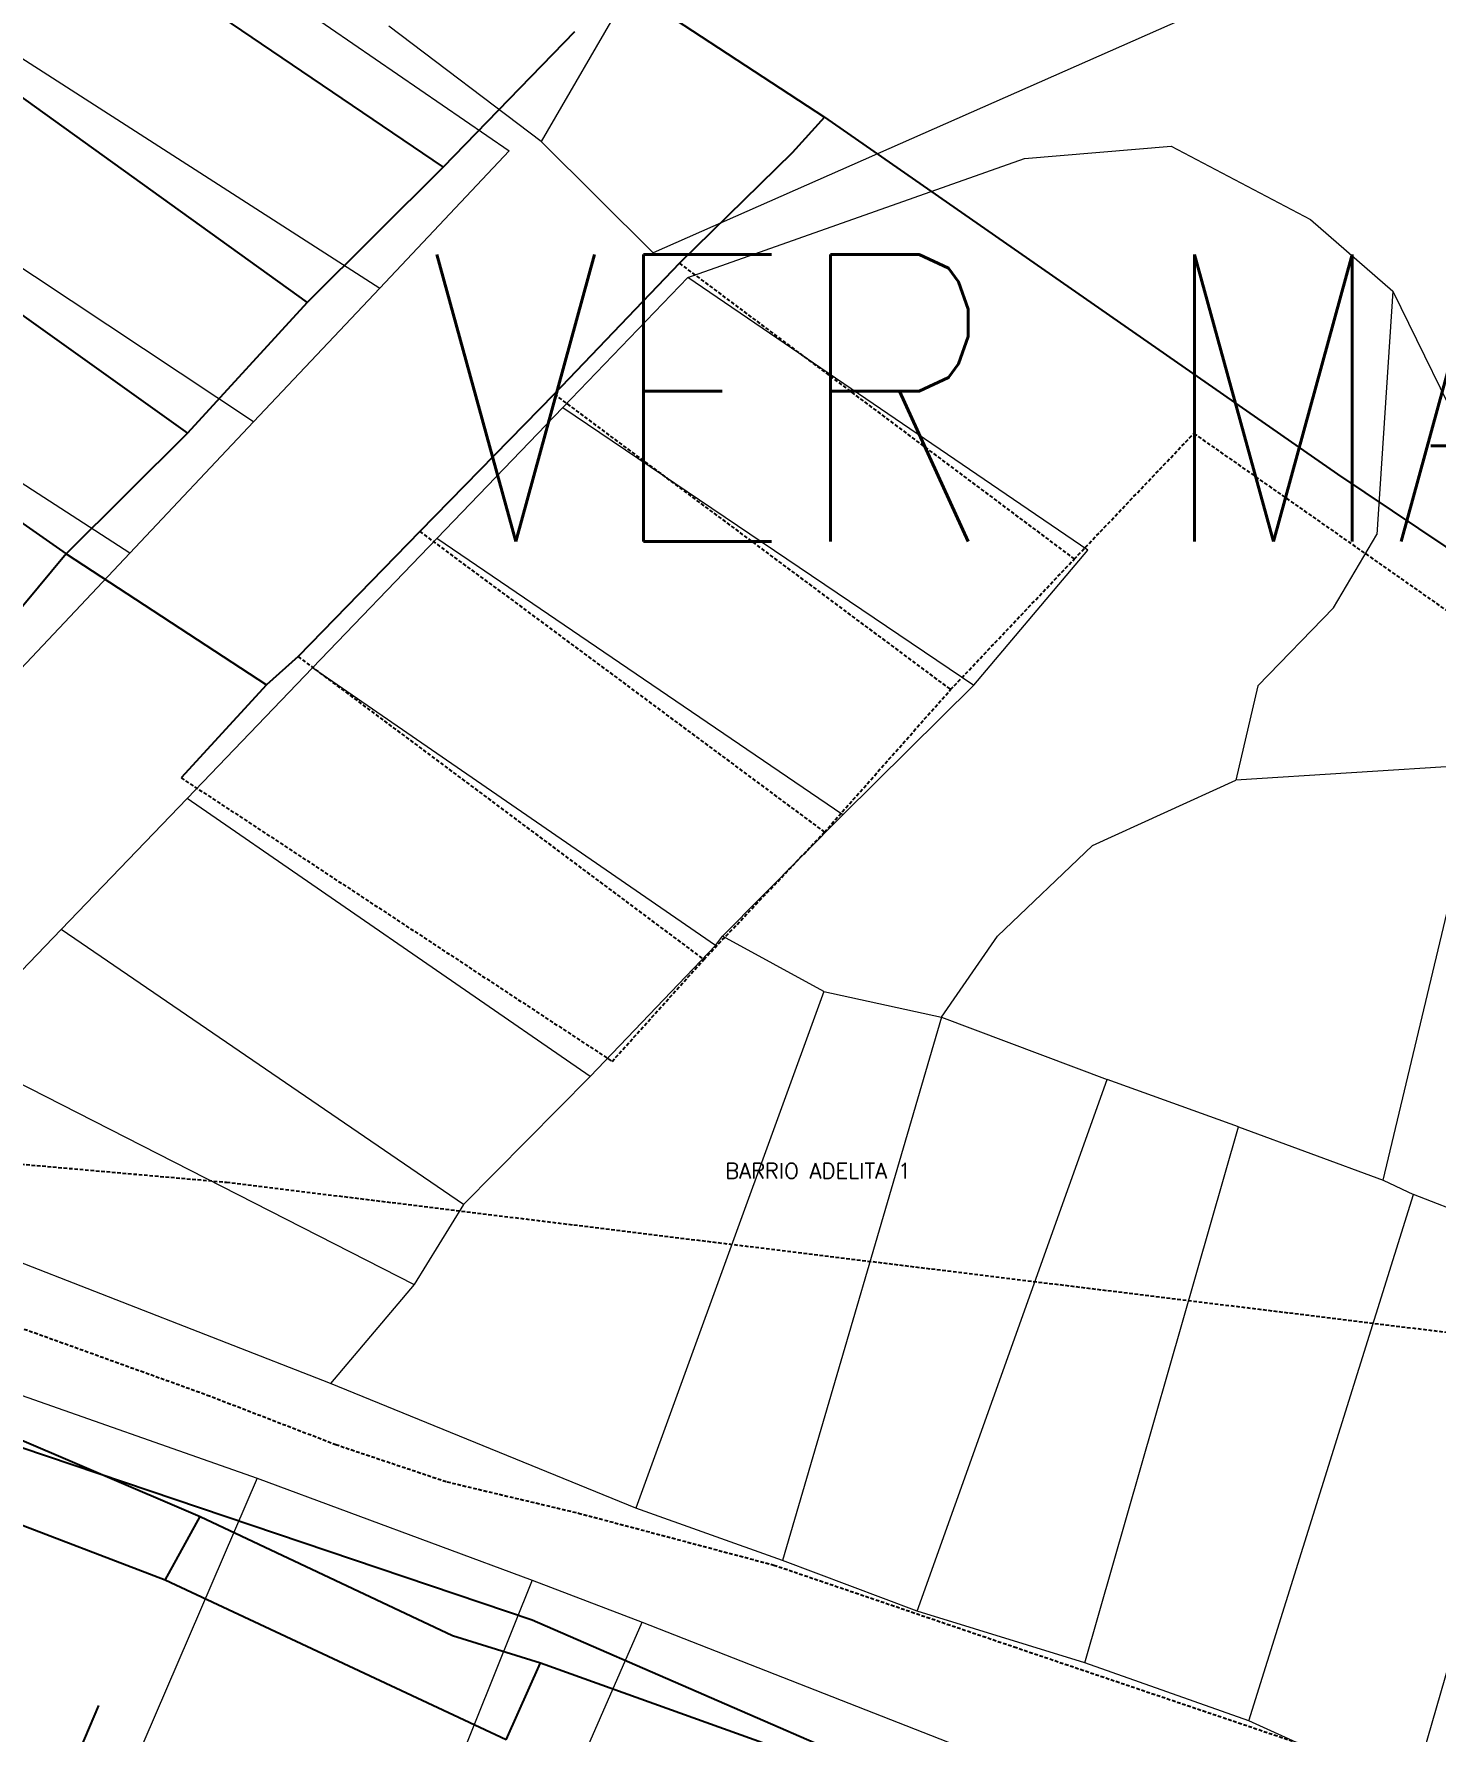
# Model space of a CAD drawing. Header units: millimetres. Extents: x 612074 to 614541, y 1316471 to 1317841.
# Drawn here: x 613523.8 to 613621.5, y 1317359.1 to 1317477.4 of the extents above; entities that cross this region are included whole.
import ezdxf
from ezdxf.enums import TextEntityAlignment as Align

# ---------------------------------------------------------------- set-up
doc = ezdxf.new("R2010")
doc.units = ezdxf.units.MM
doc.linetypes.add('HIDDEN', pattern=[0.375, 0.25, -0.125])
doc.layers.add('CAPA ROJA', color=1, linetype='Continuous')
doc.styles.add('MtXpl_Txt', font='txt_____.ttf')
doc.styles.add('ROMANS', font='ROMANS', dxfattribs={"height": 0.2})

msp = doc.modelspace()

# ---------------------------------------------------------------- linework, layer by layer
at = {"layer": 'CAPA ROJA', "color": 1, "linetype": 'Continuous'}
for p, q in [((613536.74, 1317499.17), (613578.94, 1317471.58)), ((613524.71, 1317486.84), (613552.36, 1317468.08)), ((613516.54, 1317477.58), (613542.89, 1317458.65)), ((613561.52, 1317477.52), (613552.36, 1317468.08)), ((613578.94, 1317471.58), (613576.69, 1317469.08)), ((613578.94, 1317471.58), (613614.68, 1317446.69)), ((613507.88, 1317468.56), (613534.55, 1317449.55)), ((613552.36, 1317468.08), (613542.89, 1317458.65)), ((613576.69, 1317469.08), (613568.82, 1317461.39)), ((613568.82, 1317461.39), (613560.1, 1317452.26)), ((613499.52, 1317459.7), (613526.1, 1317441.13)), ((613542.89, 1317458.65), (613534.55, 1317449.55)), ((613560.1, 1317452.26), (613550.73, 1317442.7)), ((613534.55, 1317449.55), (613526.1, 1317441.13)), ((613614.68, 1317446.69), (613625.04, 1317439.73)), ((613550.73, 1317442.7), (613542.25, 1317433.98)), ((613526.1, 1317441.13), (613518.08, 1317431.53)), ((613526.1, 1317441.13), (613540.06, 1317432.01)), ((613542.25, 1317433.98), (613540.06, 1317432.01)), ((613540.06, 1317432.01), (613534.1, 1317425.53)), ((613498.89, 1317387), (613558.57, 1317366.84)), ((613507.54, 1317385.97), (613535.42, 1317374.06)), ((613532.99, 1317369.61), (613506.76, 1317379.65)), ((613532.99, 1317369.61), (613535.42, 1317374.06)), ((613535.42, 1317374.06), (613553, 1317365.75)), ((613556.75, 1317358.5), (613532.99, 1317369.61)), ((613558.57, 1317366.84), (613596.15, 1317350.53)), ((613553, 1317365.75), (613559.15, 1317363.86)), ((613556.75, 1317358.5), (613559.15, 1317363.86)), ((613559.15, 1317363.86), (613589.89, 1317352.83))]:
    msp.add_line(p, q, dxfattribs=at)
at = {"layer": 'CAPA ROJA', "color": 1, "linetype": 'Continuous', "lineweight": 13}
for p, q in [((613533.86, 1317485.11), (613556.97, 1317469.22)), ((613566.64, 1317482.73), (613559.18, 1317469.88)), ((613518.79, 1317478.37), (613547.95, 1317459.66)), ((613559.18, 1317469.88), (613548.57, 1317477.91)), ((613603.79, 1317478.35), (613567, 1317462.12)), ((613539.15, 1317450.33), (613510.29, 1317469.44)), ((613556.97, 1317469.22), (613547.95, 1317459.66)), ((613567, 1317462.12), (613559.18, 1317469.88)), ((613592.86, 1317468.7), (613603.09, 1317469.56)), ((613603.09, 1317469.56), (613612.8, 1317464.44)), ((613569.4, 1317460.39), (613592.86, 1317468.7)), ((613612.8, 1317464.44), (613618.54, 1317459.45)), ((613530.52, 1317441.18), (613500.92, 1317460.35)), ((613560.71, 1317451.35), (613569.4, 1317460.39)), ((613597.29, 1317441.39), (613569.4, 1317460.39)), ((613547.95, 1317459.66), (613539.15, 1317450.33)), ((613618.54, 1317459.45), (613617.42, 1317442.49)), ((613618.54, 1317459.45), (613628.77, 1317438.49)), ((613539.15, 1317450.33), (613530.52, 1317441.18)), ((613551.93, 1317442.22), (613560.71, 1317451.35)), ((613560.71, 1317451.35), (613589.33, 1317431.99)), ((613543.26, 1317433.2), (613551.93, 1317442.22)), ((613580.2, 1317422.95), (613551.93, 1317442.22)), ((613614.4, 1317437.38), (613617.42, 1317442.49)), ((613530.52, 1317441.18), (613521.78, 1317431.92)), ((613589.33, 1317431.99), (613597.29, 1317441.39)), ((613609.13, 1317431.94), (613614.4, 1317437.38)), ((613534.52, 1317424.1), (613543.26, 1317433.2)), ((613571.34, 1317413.84), (613543.26, 1317433.2)), ((613580.2, 1317422.95), (613589.33, 1317431.99)), ((613609.13, 1317431.94), (613607.59, 1317425.37)), ((613623.73, 1317426.38), (613607.59, 1317425.37)), ((613617.87, 1317397.49), (613624.66, 1317426)), ((613597.61, 1317420.81), (613607.59, 1317425.37)), ((613525.74, 1317414.97), (613534.52, 1317424.1)), ((613562.6, 1317404.71), (613534.52, 1317424.1)), ((613580.2, 1317422.95), (613571.83, 1317414.5)), ((613590.99, 1317414.5), (613597.61, 1317420.81)), ((613517.87, 1317406.78), (613525.74, 1317414.97)), ((613553.78, 1317395.79), (613525.74, 1317414.97)), ((613562.6, 1317404.71), (613571.34, 1317413.84)), ((613571.34, 1317413.84), (613571.83, 1317414.5)), ((613578.88, 1317410.63), (613571.83, 1317414.5)), ((613587.09, 1317408.84), (613590.99, 1317414.5)), ((613578.88, 1317410.63), (613565.78, 1317374.64)), ((613578.88, 1317410.63), (613587.09, 1317408.84)), ((613587.09, 1317408.84), (613576, 1317370.99)), ((613587.09, 1317408.84), (613598.64, 1317404.5)), ((613517.87, 1317406.78), (613550.35, 1317390.22)), ((613553.78, 1317395.79), (613562.6, 1317404.71)), ((613585.38, 1317367.45), (613598.64, 1317404.5)), ((613607.79, 1317401.2), (613598.64, 1317404.5)), ((613597.07, 1317363.86), (613607.79, 1317401.2)), ((613607.79, 1317401.2), (613617.87, 1317397.49)), ((613617.87, 1317397.49), (613619.98, 1317396.49)), ((613544.51, 1317383.31), (613509.95, 1317396.82)), ((613608.51, 1317359.82), (613619.98, 1317396.49)), ((613625.98, 1317394.17), (613619.98, 1317396.49)), ((613553.78, 1317395.79), (613550.35, 1317390.22)), ((613620.09, 1317355.6), (613630.68, 1317392.24)), ((613550.35, 1317390.22), (613544.51, 1317383.31)), ((613518.11, 1317384.2), (613539.4, 1317376.73)), ((613565.78, 1317374.64), (613544.51, 1317383.31)), ((613539.4, 1317376.73), (613529.55, 1317353.84)), ((613539.4, 1317376.73), (613558.56, 1317369.62)), ((613576, 1317370.99), (613565.78, 1317374.64)), ((613585.38, 1317367.45), (613576, 1317370.99)), ((613558.56, 1317369.62), (613549.13, 1317346.14)), ((613558.56, 1317369.62), (613566.22, 1317366.7)), ((613597.07, 1317363.86), (613585.38, 1317367.45)), ((613556.03, 1317343.31), (613566.22, 1317366.7)), ((613566.22, 1317366.7), (613594.41, 1317355.65)), ((613608.51, 1317359.82), (613597.07, 1317363.86)), ((613612.09, 1317358.19), (613608.51, 1317359.82))]:
    msp.add_line(p, q, dxfattribs=at)
at = {"layer": 'CAPA ROJA', "color": 1, "linetype": 'HIDDEN'}
for p, q in [((613568.82, 1317461.39), (613596.34, 1317440.78)), ((613560.1, 1317452.26), (613587.72, 1317431.68)), ((613596.34, 1317440.78), (613604.67, 1317449.53)), ((613604.67, 1317449.53), (613623.25, 1317436.51)), ((613550.73, 1317442.7), (613578.93, 1317421.75)), ((613587.72, 1317431.68), (613596.34, 1317440.78)), ((613542.25, 1317433.98), (613570.52, 1317412.87)), ((613578.93, 1317421.75), (613587.72, 1317431.68)), ((613534.1, 1317425.53), (613564.13, 1317405.77)), ((613570.52, 1317412.87), (613578.93, 1317421.75)), ((613564.13, 1317405.77), (613570.52, 1317412.87)), ((613509.85, 1317399.76), (613537.27, 1317397.35)), ((613489.65, 1317399.2), (613535.92, 1317382.52)), ((613537.27, 1317397.35), (613644.13, 1317384.21)), ((613535.92, 1317382.52), (613544.87, 1317379.07)), ((613544.87, 1317379.07), (613552.62, 1317376.47)), ((613552.62, 1317376.47), (613561.78, 1317374.29)), ((613561.78, 1317374.29), (613575.4, 1317370.67)), ((613575.4, 1317370.67), (613592.14, 1317364.97)), ((613592.14, 1317364.97), (613615.25, 1317357.15))]:
    msp.add_line(p, q, dxfattribs=at)
at = {"layer": 'CAPA ROJA', "color": 1, "linetype": 'Continuous', "lineweight": -3}
msp.add_line((613525.61, 1317354.44), (613528.37, 1317360.87), dxfattribs=at)

# ---------------------------------------------------------------- texts
at = {"layer": 'CAPA ROJA', "color": 1, "linetype": 'Continuous', "style": 'ROMANS', "width": 0.8}
msp.add_text('VER MAPA URBANO', height=20, rotation=360, dxfattribs=at).set_placement((613653.07, 1317452), align=Align.MIDDLE)
at = {"layer": 'CAPA ROJA', "color": 1, "lineweight": 30, "style": 'MtXpl_Txt'}
msp.add_text('BARRIO ADELITA 1', height=1.08, dxfattribs=at).set_placement((613572.01, 1317397.6))

doc.saveas('drawing.dxf')
